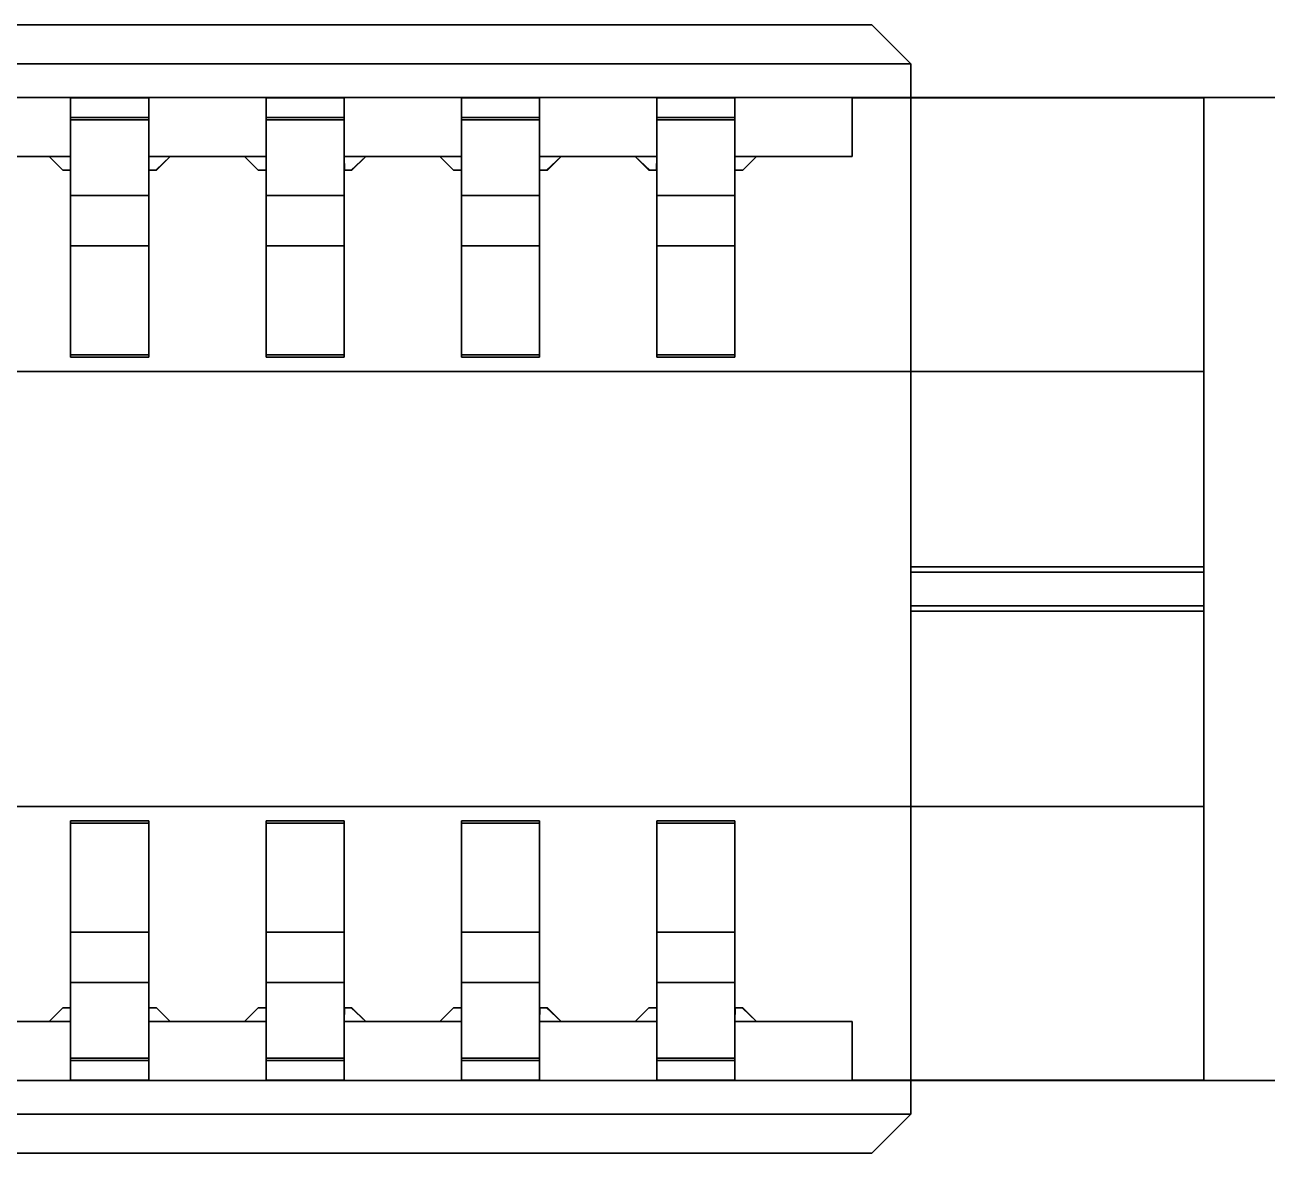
# Model space of a CAD drawing. Extents: x 468 to 804, y 295 to 621.
# Drawn here: x 594.289 to 597.468, y 425.171 to 428.057 of the extents above; entities that cross this region are included whole.
import ezdxf

# ---------------------------------------------------------------- set-up
doc = ezdxf.new("R2010")
doc.units = 0

msp = doc.modelspace()

# ---------------------------------------------------------------- linework, layer by layer
at = {"color": 7, "lineweight": 35, "ltscale": 0.235001}
for p, q in [((596.4557, 428.0573), (587.0557, 428.0573)), ((596.4557, 428.0573), (587.0557, 428.0573)), ((596.4557, 425.1705), (587.0557, 425.1705)), ((596.4557, 425.1705), (587.0557, 425.1705)), ((596.4557, 425.1705), (587.0557, 425.1705))]:
    msp.add_line(p, q, dxfattribs=at)
at = {"color": 7, "lineweight": 35, "ltscale": 0.003535}
for p, q in [((596.4557, 428.0573), (596.5557, 427.9573)), ((596.4557, 428.0573), (596.5557, 427.9573)), ((596.5557, 425.2705), (596.4557, 425.1705)), ((596.4557, 425.1705), (596.5557, 425.2705)), ((596.4557, 425.1705), (596.5557, 425.2705)), ((596.5557, 425.2705), (596.4557, 425.1705)), ((596.5557, 425.2705), (596.4557, 425.1705))]:
    msp.add_line(p, q, dxfattribs=at)
at = {"color": 7, "lineweight": 35, "ltscale": 0.239999}
for p, q in [((586.9557, 427.9573), (596.5557, 427.9573)), ((586.9557, 427.9573), (596.5557, 427.9573)), ((596.5557, 427.1705), (586.9557, 427.1705)), ((586.9557, 425.2705), (596.5557, 425.2705)), ((586.9557, 425.2705), (596.5557, 425.2705))]:
    msp.add_line(p, q, dxfattribs=at)
at = {"color": 7, "lineweight": 35, "ltscale": 0.0475}
for p, q in [((596.5557, 427.9573), (596.5557, 426.0573)), ((596.5557, 427.9573), (596.5557, 426.0573)), ((596.5557, 425.2705), (596.5557, 427.1705)), ((596.5557, 425.2705), (596.5557, 427.1705))]:
    msp.add_line(p, q, dxfattribs=at)
at = {"color": 7, "lineweight": 35}
for p, q in [((606.2557, 427.871), (577.2557, 427.871)), ((606.2557, 425.3568), (577.2557, 425.3568))]:
    msp.add_line(p, q, dxfattribs=at)
at = {"color": 7, "lineweight": 35, "ltscale": 0.004999}
for p, q in [((594.6057, 427.8705), (594.4058, 427.8705)), ((594.6057, 427.8705), (594.4058, 427.8705)), ((595.1057, 427.8705), (594.9058, 427.8705)), ((595.1057, 427.8705), (594.9058, 427.8705)), ((595.6057, 427.8705), (595.4058, 427.8705)), ((595.6057, 427.8705), (595.4058, 427.8705)), ((596.1057, 427.8705), (595.9058, 427.8705)), ((596.1057, 427.8705), (595.9058, 427.8705)), ((594.6057, 427.8205), (594.4058, 427.8205)), ((594.6057, 427.8205), (594.4058, 427.8205)), ((594.6057, 427.8144), (594.4058, 427.8144)), ((594.6057, 427.8144), (594.4058, 427.8144)), ((595.1057, 427.8205), (594.9058, 427.8205)), ((595.1057, 427.8205), (594.9058, 427.8205)), ((595.1057, 427.8144), (594.9058, 427.8144)), ((595.1057, 427.8144), (594.9058, 427.8144)), ((595.6057, 427.8205), (595.4058, 427.8205)), ((595.6057, 427.8205), (595.4058, 427.8205)), ((595.6057, 427.8144), (595.4058, 427.8144)), ((595.6057, 427.8144), (595.4058, 427.8144)), ((596.1057, 427.8205), (595.9058, 427.8205)), ((596.1057, 427.8205), (595.9058, 427.8205)), ((596.1057, 427.8144), (595.9058, 427.8144)), ((596.1057, 427.8144), (595.9058, 427.8144)), ((594.6057, 427.6205), (594.4058, 427.6205)), ((594.4058, 427.6205), (594.6057, 427.6205)), ((594.6057, 427.6205), (594.4058, 427.6205)), ((594.9058, 427.6205), (595.1057, 427.6205)), ((595.1057, 427.6205), (594.9058, 427.6205)), ((595.1057, 427.6205), (594.9058, 427.6205)), ((595.4058, 427.6205), (595.6057, 427.6205)), ((595.6057, 427.6205), (595.4058, 427.6205)), ((595.6057, 427.6205), (595.4058, 427.6205)), ((595.9058, 427.6205), (596.1057, 427.6205)), ((596.1057, 427.6205), (595.9058, 427.6205)), ((596.1057, 427.6205), (595.9058, 427.6205)), ((594.4058, 427.4922), (594.6057, 427.4922)), ((594.4058, 427.4922), (594.6057, 427.4922)), ((594.9058, 427.4922), (595.1057, 427.4922)), ((594.9058, 427.4922), (595.1057, 427.4922)), ((595.4058, 427.4922), (595.6057, 427.4922)), ((595.4058, 427.4922), (595.6057, 427.4922)), ((595.9058, 427.4922), (596.1057, 427.4922)), ((595.9058, 427.4922), (596.1057, 427.4922)), ((594.6057, 427.2127), (594.4058, 427.2127)), ((594.4058, 427.2127), (594.6057, 427.2127)), ((594.4058, 427.2127), (594.6057, 427.2127)), ((594.4058, 427.2072), (594.6057, 427.2072)), ((594.4058, 427.2072), (594.6057, 427.2072)), ((595.1057, 427.2127), (594.9058, 427.2127)), ((594.9058, 427.2127), (595.1057, 427.2127)), ((594.9058, 427.2127), (595.1057, 427.2127)), ((594.9058, 427.2072), (595.1057, 427.2072)), ((594.9058, 427.2072), (595.1057, 427.2072)), ((595.6057, 427.2127), (595.4058, 427.2127)), ((595.4058, 427.2127), (595.6057, 427.2127)), ((595.4058, 427.2127), (595.6057, 427.2127)), ((595.4058, 427.2072), (595.6057, 427.2072)), ((595.4058, 427.2072), (595.6057, 427.2072)), ((596.1057, 427.2127), (595.9058, 427.2127)), ((595.9058, 427.2127), (596.1057, 427.2127)), ((595.9058, 427.2127), (596.1057, 427.2127)), ((595.9058, 427.2072), (596.1057, 427.2072)), ((595.9058, 427.2072), (596.1057, 427.2072)), ((594.6057, 426.0205), (594.4058, 426.0205)), ((594.6057, 426.0205), (594.4058, 426.0205)), ((595.1057, 426.0205), (594.9058, 426.0205)), ((595.1057, 426.0205), (594.9058, 426.0205)), ((595.6057, 426.0205), (595.4058, 426.0205)), ((595.6057, 426.0205), (595.4058, 426.0205)), ((596.1057, 426.0205), (595.9058, 426.0205)), ((596.1057, 426.0205), (595.9058, 426.0205)), ((594.6057, 426.0151), (594.4058, 426.0151)), ((594.4058, 426.0151), (594.6057, 426.0151)), ((594.6057, 426.015), (594.4058, 426.015)), ((595.1057, 426.0151), (594.9058, 426.0151)), ((594.9058, 426.0151), (595.1057, 426.0151)), ((595.1057, 426.015), (594.9058, 426.015)), ((595.6057, 426.0151), (595.4058, 426.0151)), ((595.4058, 426.0151), (595.6057, 426.0151)), ((595.6057, 426.015), (595.4058, 426.015)), ((596.1057, 426.0151), (595.9058, 426.0151)), ((595.9058, 426.0151), (596.1057, 426.0151)), ((596.1057, 426.015), (595.9058, 426.015)), ((594.6057, 425.7356), (594.4058, 425.7356)), ((594.6057, 425.7356), (594.4058, 425.7356)), ((595.1057, 425.7356), (594.9058, 425.7356)), ((595.1057, 425.7356), (594.9058, 425.7356)), ((595.6057, 425.7356), (595.4058, 425.7356)), ((595.6057, 425.7356), (595.4058, 425.7356)), ((596.1057, 425.7356), (595.9058, 425.7356)), ((596.1057, 425.7356), (595.9058, 425.7356)), ((594.4058, 425.6073), (594.6057, 425.6073)), ((594.4058, 425.6073), (594.6057, 425.6073)), ((594.9058, 425.6073), (595.1057, 425.6073)), ((594.9058, 425.6073), (595.1057, 425.6073)), ((595.4058, 425.6073), (595.6057, 425.6073)), ((595.4058, 425.6073), (595.6057, 425.6073)), ((595.9058, 425.6073), (596.1057, 425.6073)), ((595.9058, 425.6073), (596.1057, 425.6073)), ((594.4058, 425.4134), (594.6057, 425.4134)), ((594.4058, 425.4134), (594.6057, 425.4134)), ((594.4058, 425.4073), (594.6057, 425.4073)), ((594.4058, 425.4073), (594.6057, 425.4073)), ((594.9058, 425.4134), (595.1057, 425.4134)), ((594.9058, 425.4134), (595.1057, 425.4134)), ((594.9058, 425.4073), (595.1057, 425.4073)), ((594.9058, 425.4073), (595.1057, 425.4073)), ((595.4058, 425.4134), (595.6057, 425.4134)), ((595.4058, 425.4134), (595.6057, 425.4134)), ((595.4058, 425.4073), (595.6057, 425.4073)), ((595.4058, 425.4073), (595.6057, 425.4073)), ((595.9058, 425.4134), (596.1057, 425.4134)), ((595.9058, 425.4134), (596.1057, 425.4134)), ((595.9058, 425.4073), (596.1057, 425.4073)), ((595.9058, 425.4073), (596.1057, 425.4073)), ((594.6057, 425.3573), (594.4058, 425.3573)), ((594.6057, 425.3573), (594.4058, 425.3573)), ((594.4058, 425.3573), (594.6057, 425.3573)), ((594.4058, 425.3573), (594.6057, 425.3573)), ((594.4058, 425.3573), (594.6057, 425.3573)), ((595.1057, 425.3573), (594.9058, 425.3573)), ((595.1057, 425.3573), (594.9058, 425.3573)), ((594.9058, 425.3573), (595.1057, 425.3573)), ((594.9058, 425.3573), (595.1057, 425.3573)), ((594.9058, 425.3573), (595.1057, 425.3573)), ((595.6057, 425.3573), (595.4058, 425.3573)), ((595.6057, 425.3573), (595.4058, 425.3573)), ((595.4058, 425.3573), (595.6057, 425.3573)), ((595.4058, 425.3573), (595.6057, 425.3573)), ((595.4058, 425.3573), (595.6057, 425.3573)), ((596.1057, 425.3573), (595.9058, 425.3573)), ((596.1057, 425.3573), (595.9058, 425.3573)), ((595.9058, 425.3573), (596.1057, 425.3573)), ((595.9058, 425.3573), (596.1057, 425.3573)), ((595.9058, 425.3573), (596.1057, 425.3573))]:
    msp.add_line(p, q, dxfattribs=at)
at = {"color": 7, "lineweight": 35, "ltscale": 0.00125}
for p, q in [((594.4058, 427.8705), (594.4058, 427.8205)), ((594.4058, 427.8705), (594.4058, 427.8205)), ((594.6057, 427.8705), (594.6057, 427.8205)), ((594.6057, 427.8205), (594.6057, 427.8705)), ((594.6057, 427.8205), (594.6057, 427.8705)), ((594.9058, 427.8705), (594.9058, 427.8205)), ((594.9058, 427.8705), (594.9058, 427.8205)), ((595.1057, 427.8205), (595.1057, 427.8705)), ((595.1057, 427.8705), (595.1057, 427.8205)), ((595.1057, 427.8205), (595.1057, 427.8705)), ((595.4058, 427.8705), (595.4058, 427.8205)), ((595.4058, 427.8705), (595.4058, 427.8205)), ((595.6057, 427.8205), (595.6057, 427.8705)), ((595.6057, 427.8705), (595.6057, 427.8205)), ((595.6057, 427.8205), (595.6057, 427.8705)), ((595.9058, 427.8705), (595.9058, 427.8205)), ((595.9058, 427.8705), (595.9058, 427.8205)), ((596.1057, 427.8205), (596.1057, 427.8705)), ((596.1057, 427.8705), (596.1057, 427.8205)), ((596.1057, 427.8205), (596.1057, 427.8705)), ((596.6057, 426.5705), (596.5557, 426.5705)), ((596.5557, 426.5705), (596.6057, 426.5705)), ((594.4058, 425.4073), (594.4058, 425.3573)), ((594.4058, 425.4073), (594.4058, 425.3573)), ((594.4058, 425.3573), (594.4058, 425.4073)), ((594.6057, 425.3573), (594.6057, 425.4073)), ((594.6057, 425.3573), (594.6057, 425.4073)), ((594.9058, 425.4073), (594.9058, 425.3573)), ((594.9058, 425.4073), (594.9058, 425.3573)), ((594.9058, 425.3573), (594.9058, 425.4073)), ((595.1057, 425.3573), (595.1057, 425.4073)), ((595.1057, 425.3573), (595.1057, 425.4073)), ((595.4058, 425.4073), (595.4058, 425.3573)), ((595.4058, 425.4073), (595.4058, 425.3573)), ((595.4058, 425.3573), (595.4058, 425.4073)), ((595.6057, 425.3573), (595.6057, 425.4073)), ((595.6057, 425.3573), (595.6057, 425.4073)), ((595.9058, 425.4073), (595.9058, 425.3573)), ((595.9058, 425.4073), (595.9058, 425.3573)), ((595.9058, 425.3573), (595.9058, 425.4073)), ((596.1057, 425.3573), (596.1057, 425.4073)), ((596.1057, 425.3573), (596.1057, 425.4073))]:
    msp.add_line(p, q, dxfattribs=at)
at = {"color": 7, "lineweight": 35, "ltscale": 0.003037}
for p, q in [((594.6057, 427.8705), (594.6057, 427.749)), ((594.6057, 427.8705), (594.6057, 427.749)), ((595.1057, 427.8705), (595.1057, 427.749)), ((595.1057, 427.8705), (595.1057, 427.749)), ((595.6057, 427.8705), (595.6057, 427.749)), ((595.6057, 427.8705), (595.6057, 427.749)), ((596.1057, 427.8705), (596.1057, 427.749)), ((596.1057, 427.8705), (596.1057, 427.749)), ((594.4058, 425.3573), (594.4058, 425.4788)), ((594.4058, 425.3573), (594.4058, 425.4788)), ((594.9058, 425.3573), (594.9058, 425.4788)), ((594.9058, 425.3573), (594.9058, 425.4788)), ((595.4058, 425.3573), (595.4058, 425.4788)), ((595.4058, 425.3573), (595.4058, 425.4788)), ((595.9058, 425.3573), (595.9058, 425.4788)), ((595.9058, 425.3573), (595.9058, 425.4788))]:
    msp.add_line(p, q, dxfattribs=at)
at = {"color": 7, "lineweight": 35, "ltscale": 0.00375}
for p, q in [((596.4058, 427.8705), (596.4058, 427.7205)), ((596.4058, 427.8705), (596.4058, 427.7205)), ((596.4058, 425.3573), (596.4058, 425.5073)), ((596.4058, 425.5073), (596.4058, 425.3573)), ((596.4058, 425.5073), (596.4058, 425.3573)), ((596.4058, 425.5073), (596.4058, 425.3573)), ((596.4058, 425.3573), (596.4058, 425.5073))]:
    msp.add_line(p, q, dxfattribs=at)
at = {"color": 7, "lineweight": 35, "ltscale": 0.022499}
for p, q in [((596.4058, 427.8705), (597.3057, 427.8705)), ((596.4058, 427.8705), (597.3057, 427.8705)), ((597.3057, 425.3573), (596.4058, 425.3573)), ((597.3057, 425.3573), (596.4058, 425.3573)), ((597.3057, 425.3573), (596.4058, 425.3573)), ((596.4058, 425.3573), (597.3057, 425.3573))]:
    msp.add_line(p, q, dxfattribs=at)
at = {"color": 7, "lineweight": 35, "ltscale": 0.0175}
for p, q in [((597.3057, 427.8705), (597.3057, 427.1705)), ((597.3057, 427.8705), (597.3057, 427.1705)), ((597.3057, 427.8705), (597.3057, 427.1705)), ((597.3057, 425.3573), (597.3057, 426.0573)), ((597.3057, 425.3573), (597.3057, 426.0573))]:
    msp.add_line(p, q, dxfattribs=at)
at = {"color": 7, "lineweight": 35, "ltscale": 0.00625}
for p, q in [((597.3057, 427.8705), (597.3057, 427.6205)), ((597.3057, 427.6205), (597.3057, 427.8705))]:
    msp.add_line(p, q, dxfattribs=at)
at = {"color": 7, "lineweight": 35, "ltscale": 0.005}
for p, q in [((594.4058, 427.8205), (594.4058, 427.6205)), ((594.4058, 427.8205), (594.4058, 427.6205)), ((594.6057, 427.8205), (594.6057, 427.6205)), ((594.6057, 427.8205), (594.6057, 427.6205)), ((594.9058, 427.8205), (594.9058, 427.6205)), ((594.9058, 427.8205), (594.9058, 427.6205)), ((595.1057, 427.8205), (595.1057, 427.6205)), ((595.1057, 427.8205), (595.1057, 427.6205)), ((595.4058, 427.8205), (595.4058, 427.6205)), ((595.4058, 427.8205), (595.4058, 427.6205)), ((595.6057, 427.8205), (595.6057, 427.6205)), ((595.6057, 427.8205), (595.6057, 427.6205)), ((595.9058, 427.8205), (595.9058, 427.6205)), ((595.9058, 427.8205), (595.9058, 427.6205)), ((596.1057, 427.8205), (596.1057, 427.6205)), ((596.1057, 427.8205), (596.1057, 427.6205)), ((594.4058, 425.4073), (594.4058, 425.6073)), ((594.4058, 425.4073), (594.4058, 425.6073)), ((594.6057, 425.4073), (594.6057, 425.6073)), ((594.6057, 425.4073), (594.6057, 425.6073)), ((594.9058, 425.4073), (594.9058, 425.6073)), ((594.9058, 425.4073), (594.9058, 425.6073)), ((595.1057, 425.4073), (595.1057, 425.6073)), ((595.1057, 425.4073), (595.1057, 425.6073)), ((595.4058, 425.4073), (595.4058, 425.6073)), ((595.4058, 425.4073), (595.4058, 425.6073)), ((595.6057, 425.4073), (595.6057, 425.6073)), ((595.6057, 425.4073), (595.6057, 425.6073)), ((595.9058, 425.4073), (595.9058, 425.6073)), ((595.9058, 425.4073), (595.9058, 425.6073)), ((596.1057, 425.4073), (596.1057, 425.6073)), ((596.1057, 425.4073), (596.1057, 425.6073))]:
    msp.add_line(p, q, dxfattribs=at)
at = {"color": 7, "lineweight": 35, "ltscale": 0.015179}
for p, q in [((594.4058, 427.2072), (594.4058, 427.8144)), ((594.9058, 427.2072), (594.9058, 427.8144)), ((595.4058, 427.2072), (595.4058, 427.8144)), ((595.9058, 427.2072), (595.9058, 427.8144)), ((594.6057, 426.0205), (594.6057, 425.4134)), ((595.1057, 426.0205), (595.1057, 425.4134)), ((595.6057, 426.0205), (595.6057, 425.4134)), ((596.1057, 426.0205), (596.1057, 425.4134))]:
    msp.add_line(p, q, dxfattribs=at)
at = {"color": 7, "lineweight": 35, "ltscale": 0.008055}
for p, q in [((594.4058, 427.4922), (594.4058, 427.8144)), ((594.4058, 427.4922), (594.4058, 427.8144)), ((594.6057, 427.4922), (594.6057, 427.8144)), ((594.6057, 427.4922), (594.6057, 427.8144)), ((594.9058, 427.4922), (594.9058, 427.8144)), ((594.9058, 427.4922), (594.9058, 427.8144)), ((595.1057, 427.4922), (595.1057, 427.8144)), ((595.1057, 427.4922), (595.1057, 427.8144)), ((595.4058, 427.4922), (595.4058, 427.8144)), ((595.4058, 427.4922), (595.4058, 427.8144)), ((595.6057, 427.4922), (595.6057, 427.8144)), ((595.6057, 427.4922), (595.6057, 427.8144)), ((595.9058, 427.4922), (595.9058, 427.8144)), ((595.9058, 427.4922), (595.9058, 427.8144)), ((596.1057, 427.4922), (596.1057, 427.8144)), ((596.1057, 427.4922), (596.1057, 427.8144)), ((594.4058, 425.7356), (594.4058, 425.4134)), ((594.4058, 425.7356), (594.4058, 425.4134)), ((594.6057, 425.7356), (594.6057, 425.4134)), ((594.6057, 425.7356), (594.6057, 425.4134)), ((594.9058, 425.7356), (594.9058, 425.4134)), ((594.9058, 425.7356), (594.9058, 425.4134)), ((595.1057, 425.7356), (595.1057, 425.4134)), ((595.1057, 425.7356), (595.1057, 425.4134)), ((595.4058, 425.7356), (595.4058, 425.4134)), ((595.4058, 425.7356), (595.4058, 425.4134)), ((595.6057, 425.7356), (595.6057, 425.4134)), ((595.6057, 425.7356), (595.6057, 425.4134)), ((595.9058, 425.7356), (595.9058, 425.4134)), ((595.9058, 425.7356), (595.9058, 425.4134)), ((596.1057, 425.7356), (596.1057, 425.4134)), ((596.1057, 425.7356), (596.1057, 425.4134))]:
    msp.add_line(p, q, dxfattribs=at)
at = {"color": 7, "lineweight": 35, "ltscale": 0.002503}
for p, q in [((594.6057, 427.8205), (594.6057, 427.7204)), ((595.1057, 427.8205), (595.1057, 427.7204)), ((595.6057, 427.8205), (595.6057, 427.7204)), ((596.1057, 427.8205), (596.1057, 427.7204)), ((595.9058, 425.4073), (595.9058, 425.5074))]:
    msp.add_line(p, q, dxfattribs=at)
at = {"color": 7, "lineweight": 35, "ltscale": 0.000712585}
for p, q in [((594.6057, 427.7205), (594.6057, 427.749)), ((594.6057, 427.749), (594.6057, 427.7205)), ((595.1057, 427.7205), (595.1057, 427.749)), ((595.1057, 427.749), (595.1057, 427.7205)), ((595.6057, 427.7205), (595.6057, 427.749)), ((595.6057, 427.749), (595.6057, 427.7205)), ((596.1057, 427.7205), (596.1057, 427.749)), ((596.1057, 427.749), (596.1057, 427.7205)), ((594.4058, 425.4788), (594.4058, 425.5073)), ((594.4058, 425.5073), (594.4058, 425.4788)), ((594.9058, 425.4788), (594.9058, 425.5073)), ((594.9058, 425.5073), (594.9058, 425.4788)), ((595.4058, 425.4788), (595.4058, 425.5073)), ((595.4058, 425.5073), (595.4058, 425.4788)), ((595.9058, 425.4788), (595.9058, 425.5073)), ((595.9058, 425.5073), (595.9058, 425.4788))]:
    msp.add_line(p, q, dxfattribs=at)
at = {"color": 7, "lineweight": 35, "ltscale": 0.004749}
for p, q in [((594.3507, 427.7205), (594.1608, 427.7205)), ((594.3507, 427.7205), (594.1608, 427.7205)), ((594.8507, 427.7205), (594.6608, 427.7205)), ((594.8507, 427.7205), (594.6608, 427.7205)), ((595.3507, 427.7205), (595.1608, 427.7205)), ((595.3507, 427.7205), (595.1608, 427.7205)), ((595.8507, 427.7205), (595.6608, 427.7205)), ((595.8507, 427.7205), (595.6608, 427.7205)), ((594.3507, 425.5073), (594.1608, 425.5073)), ((594.1608, 425.5073), (594.3507, 425.5073)), ((594.1608, 425.5073), (594.3507, 425.5073)), ((594.8507, 425.5073), (594.6608, 425.5073)), ((594.6608, 425.5073), (594.8507, 425.5073)), ((594.6608, 425.5073), (594.8507, 425.5073)), ((595.3507, 425.5073), (595.1608, 425.5073)), ((595.1608, 425.5073), (595.3507, 425.5073)), ((595.1608, 425.5073), (595.3507, 425.5073)), ((595.8507, 425.5073), (595.6608, 425.5073)), ((595.6608, 425.5073), (595.8507, 425.5073)), ((595.6608, 425.5073), (595.8507, 425.5073))]:
    msp.add_line(p, q, dxfattribs=at)
at = {"color": 7, "lineweight": 35, "ltscale": 0.001238}
for p, q in [((594.3507, 427.7205), (594.3857, 427.6855)), ((594.3507, 427.7205), (594.3857, 427.6855)), ((594.6257, 427.6855), (594.6608, 427.7205)), ((594.6257, 427.6855), (594.6608, 427.7205)), ((594.8507, 427.7205), (594.8857, 427.6855)), ((594.8507, 427.7205), (594.8857, 427.6855)), ((595.1257, 427.6855), (595.1608, 427.7205)), ((595.1257, 427.6855), (595.1608, 427.7205)), ((595.3507, 427.7205), (595.3857, 427.6855)), ((595.3507, 427.7205), (595.3857, 427.6855)), ((595.6257, 427.6855), (595.6608, 427.7205)), ((595.6257, 427.6855), (595.6608, 427.7205)), ((595.8507, 427.7205), (595.8857, 427.6855)), ((595.8507, 427.7205), (595.8857, 427.6855)), ((596.1257, 427.6855), (596.1608, 427.7205)), ((596.1257, 427.6855), (596.1608, 427.7205)), ((594.3857, 425.5423), (594.3507, 425.5073)), ((594.3857, 425.5423), (594.3507, 425.5073)), ((594.3857, 425.5423), (594.3507, 425.5073)), ((594.6608, 425.5073), (594.6257, 425.5423)), ((594.6608, 425.5073), (594.6257, 425.5423)), ((594.6608, 425.5073), (594.6257, 425.5423)), ((594.8857, 425.5423), (594.8507, 425.5073)), ((594.8857, 425.5423), (594.8507, 425.5073)), ((594.8857, 425.5423), (594.8507, 425.5073)), ((595.1257, 425.5423), (595.1608, 425.5073)), ((595.1608, 425.5073), (595.1257, 425.5423)), ((595.1608, 425.5073), (595.1257, 425.5423)), ((595.3857, 425.5423), (595.3507, 425.5073)), ((595.3857, 425.5423), (595.3507, 425.5073)), ((595.3857, 425.5423), (595.3507, 425.5073)), ((595.6257, 425.5423), (595.6608, 425.5073)), ((595.6608, 425.5073), (595.6257, 425.5423)), ((595.6608, 425.5073), (595.6257, 425.5423)), ((595.8857, 425.5423), (595.8507, 425.5073)), ((595.8857, 425.5423), (595.8507, 425.5073)), ((595.8857, 425.5423), (595.8507, 425.5073)), ((596.1257, 425.5423), (596.1608, 425.5073)), ((596.1608, 425.5073), (596.1257, 425.5423)), ((596.1608, 425.5073), (596.1257, 425.5423))]:
    msp.add_line(p, q, dxfattribs=at)
at = {"color": 7, "lineweight": 35, "ltscale": 0.001376}
for p, q in [((594.4058, 427.7205), (594.3507, 427.7205)), ((594.4058, 427.7205), (594.3507, 427.7205)), ((594.6608, 427.7205), (594.6057, 427.7205)), ((594.6608, 427.7205), (594.6057, 427.7205)), ((594.9058, 427.7205), (594.8507, 427.7205)), ((594.9058, 427.7205), (594.8507, 427.7205)), ((595.1608, 427.7205), (595.1057, 427.7205)), ((595.1608, 427.7205), (595.1057, 427.7205)), ((595.4058, 427.7205), (595.3507, 427.7205)), ((595.4058, 427.7205), (595.3507, 427.7205)), ((595.6608, 427.7205), (595.6057, 427.7205)), ((595.6608, 427.7205), (595.6057, 427.7205)), ((595.9058, 427.7205), (595.8507, 427.7205)), ((595.9058, 427.7205), (595.8507, 427.7205)), ((596.1608, 427.7205), (596.1057, 427.7205)), ((596.1608, 427.7205), (596.1057, 427.7205)), ((594.3507, 425.5073), (594.4058, 425.5073)), ((594.3507, 425.5073), (594.4058, 425.5073)), ((594.4058, 425.5073), (594.3507, 425.5073)), ((594.6057, 425.5073), (594.6608, 425.5073)), ((594.6057, 425.5073), (594.6608, 425.5073)), ((594.6608, 425.5073), (594.6057, 425.5073)), ((594.8507, 425.5073), (594.9058, 425.5073)), ((594.9058, 425.5073), (594.8507, 425.5073)), ((594.8507, 425.5073), (594.9058, 425.5073)), ((595.1057, 425.5073), (595.1608, 425.5073)), ((595.1608, 425.5073), (595.1057, 425.5073)), ((595.1057, 425.5073), (595.1608, 425.5073)), ((595.3507, 425.5073), (595.4058, 425.5073)), ((595.4058, 425.5073), (595.3507, 425.5073)), ((595.3507, 425.5073), (595.4058, 425.5073)), ((595.6057, 425.5073), (595.6608, 425.5073)), ((595.6608, 425.5073), (595.6057, 425.5073)), ((595.6057, 425.5073), (595.6608, 425.5073)), ((595.8507, 425.5073), (595.9058, 425.5073)), ((595.9058, 425.5073), (595.8507, 425.5073)), ((595.8507, 425.5073), (595.9058, 425.5073)), ((596.1057, 425.5073), (596.1608, 425.5073)), ((596.1608, 425.5073), (596.1057, 425.5073)), ((596.1057, 425.5073), (596.1608, 425.5073))]:
    msp.add_line(p, q, dxfattribs=at)
at = {"color": 7, "lineweight": 35, "ltscale": 0.000875177}
for p, q in [((594.6057, 427.7205), (594.6062, 427.6855)), ((595.1057, 427.7205), (595.1062, 427.6855)), ((595.9058, 427.7205), (595.9053, 427.6855)), ((595.1057, 425.5073), (595.1062, 425.5423)), ((595.6057, 425.5073), (595.6062, 425.5423)), ((596.1057, 425.5073), (596.1062, 425.5423))]:
    msp.add_line(p, q, dxfattribs=at)
at = {"color": 7, "lineweight": 35, "ltscale": 0.001271}
for p, q in [((594.6239, 427.6855), (594.6608, 427.7205)), ((595.1239, 427.6855), (595.1608, 427.7205)), ((595.1608, 427.7205), (595.1239, 427.6855)), ((595.6608, 427.7205), (595.6239, 427.6855)), ((595.8507, 427.7205), (595.8876, 427.6855)), ((595.1608, 425.5073), (595.1239, 425.5423)), ((595.6608, 425.5073), (595.6239, 425.5423)), ((596.1608, 425.5073), (596.1239, 425.5423))]:
    msp.add_line(p, q, dxfattribs=at)
at = {"color": 7, "lineweight": 35, "ltscale": 0.000875092}
for p, q in [((595.6057, 427.7205), (595.6057, 427.6855)), ((596.1057, 427.7205), (596.1057, 427.6855)), ((594.4058, 425.5073), (594.4058, 425.5423)), ((594.9058, 425.5073), (594.9058, 425.5423)), ((595.4058, 425.5073), (595.4058, 425.5423)), ((595.9058, 425.5073), (595.9058, 425.5423))]:
    msp.add_line(p, q, dxfattribs=at)
at = {"color": 7, "lineweight": 35, "ltscale": 0.006125}
for p, q in [((596.4058, 427.7205), (596.1608, 427.7205)), ((596.4058, 427.7205), (596.1608, 427.7205)), ((596.4058, 425.5073), (596.1608, 425.5073)), ((596.1608, 425.5073), (596.4058, 425.5073)), ((596.1608, 425.5073), (596.4058, 425.5073))]:
    msp.add_line(p, q, dxfattribs=at)
at = {"color": 7, "lineweight": 35, "ltscale": 0.003624}
msp.add_line((596.1608, 427.7205), (596.3057, 427.7205), dxfattribs=at)
at = {"color": 7, "lineweight": 35, "ltscale": 0.000479058}
for p, q in [((594.3722, 427.699), (594.3857, 427.6855)), ((594.8722, 427.699), (594.8857, 427.6855)), ((595.3722, 427.699), (595.3857, 427.6855))]:
    msp.add_line(p, q, dxfattribs=at)
at = {"color": 7, "lineweight": 35, "ltscale": 0.00036307}
for p, q in [((594.3857, 427.6855), (594.3755, 427.6958)), ((594.8857, 427.6855), (594.8755, 427.6958)), ((595.3857, 427.6855), (595.3755, 427.6958)), ((594.3755, 425.532), (594.3857, 425.5423)), ((594.8755, 425.532), (594.8857, 425.5423)), ((595.3755, 425.532), (595.3857, 425.5423))]:
    msp.add_line(p, q, dxfattribs=at)
at = {"color": 7, "lineweight": 35, "ltscale": 0.000500488}
for p, q in [((594.4058, 427.6855), (594.3857, 427.6855)), ((594.4058, 427.6855), (594.3857, 427.6855)), ((594.6257, 427.6855), (594.6057, 427.6855)), ((594.6257, 427.6855), (594.6057, 427.6855)), ((594.9058, 427.6855), (594.8857, 427.6855)), ((594.9058, 427.6855), (594.8857, 427.6855)), ((595.1257, 427.6855), (595.1057, 427.6855)), ((595.1257, 427.6855), (595.1057, 427.6855)), ((595.4058, 427.6855), (595.3857, 427.6855)), ((595.4058, 427.6855), (595.3857, 427.6855)), ((595.6257, 427.6855), (595.6057, 427.6855)), ((595.6257, 427.6855), (595.6057, 427.6855)), ((595.9058, 427.6855), (595.8857, 427.6855)), ((595.9058, 427.6855), (595.8857, 427.6855)), ((596.1257, 427.6855), (596.1057, 427.6855)), ((596.1257, 427.6855), (596.1057, 427.6855)), ((594.4058, 425.5423), (594.3857, 425.5423)), ((594.4058, 425.5423), (594.3857, 425.5423)), ((594.4058, 425.5423), (594.3857, 425.5423)), ((594.6257, 425.5423), (594.6057, 425.5423)), ((594.6257, 425.5423), (594.6057, 425.5423)), ((594.6257, 425.5423), (594.6057, 425.5423)), ((594.9058, 425.5423), (594.8857, 425.5423)), ((594.9058, 425.5423), (594.8857, 425.5423)), ((594.9058, 425.5423), (594.8857, 425.5423)), ((595.1257, 425.5423), (595.1057, 425.5423)), ((595.1257, 425.5423), (595.1057, 425.5423)), ((595.1257, 425.5423), (595.1057, 425.5423)), ((595.4058, 425.5423), (595.3857, 425.5423)), ((595.4058, 425.5423), (595.3857, 425.5423)), ((595.4058, 425.5423), (595.3857, 425.5423)), ((595.6257, 425.5423), (595.6057, 425.5423)), ((595.6257, 425.5423), (595.6057, 425.5423)), ((595.6257, 425.5423), (595.6057, 425.5423)), ((595.9058, 425.5423), (595.8857, 425.5423)), ((595.9058, 425.5423), (595.8857, 425.5423)), ((595.9058, 425.5423), (595.8857, 425.5423)), ((596.1257, 425.5423), (596.1057, 425.5423)), ((596.1257, 425.5423), (596.1057, 425.5423)), ((596.1257, 425.5423), (596.1057, 425.5423))]:
    msp.add_line(p, q, dxfattribs=at)
at = {"color": 7, "lineweight": 35, "ltscale": 0.001625}
for p, q in [((594.6057, 427.6855), (594.6057, 427.6205)), ((595.1057, 427.6855), (595.1057, 427.6205)), ((595.6057, 427.6855), (595.6057, 427.6205)), ((596.1057, 427.6855), (596.1057, 427.6205)), ((594.4058, 425.5423), (594.4058, 425.6073)), ((594.9058, 425.5423), (594.9058, 425.6073)), ((595.4058, 425.5423), (595.4058, 425.6073)), ((595.9058, 425.5423), (595.9058, 425.6073))]:
    msp.add_line(p, q, dxfattribs=at)
at = {"color": 7, "lineweight": 35, "ltscale": 0.000491466}
for p, q in [((595.8857, 427.6855), (595.8718, 427.6994)), ((595.8718, 425.5284), (595.8857, 425.5423))]:
    msp.add_line(p, q, dxfattribs=at)
at = {"color": 7, "lineweight": 35, "ltscale": 0.006986}
for p, q in [((594.4058, 427.4922), (594.4058, 427.2127)), ((594.6057, 427.2127), (594.6057, 427.4922)), ((594.9058, 427.4922), (594.9058, 427.2127)), ((595.1057, 427.2127), (595.1057, 427.4922)), ((595.4058, 427.4922), (595.4058, 427.2127)), ((595.6057, 427.2127), (595.6057, 427.4922)), ((595.9058, 427.4922), (595.9058, 427.2127)), ((596.1057, 427.2127), (596.1057, 427.4922)), ((594.4058, 426.015), (594.4058, 425.7356)), ((594.6057, 425.7356), (594.6057, 426.015)), ((594.9058, 426.015), (594.9058, 425.7356)), ((595.1057, 425.7356), (595.1057, 426.015)), ((595.4058, 426.015), (595.4058, 425.7356)), ((595.6057, 425.7356), (595.6057, 426.015)), ((595.9058, 426.015), (595.9058, 425.7356)), ((596.1057, 425.7356), (596.1057, 426.015))]:
    msp.add_line(p, q, dxfattribs=at)
at = {"color": 7, "lineweight": 35, "ltscale": 0.002122}
for p, q in [((594.4058, 427.4073), (594.4058, 427.4922)), ((594.6057, 427.4073), (594.6057, 427.4922)), ((594.9058, 427.4073), (594.9058, 427.4922)), ((595.1057, 427.4073), (595.1057, 427.4922)), ((595.4058, 427.4073), (595.4058, 427.4922)), ((595.6057, 427.4073), (595.6057, 427.4922)), ((595.9058, 427.4073), (595.9058, 427.4922)), ((596.1057, 427.4073), (596.1057, 427.4922)), ((594.4058, 425.8205), (594.4058, 425.7356)), ((594.6057, 425.8205), (594.6057, 425.7356)), ((594.9058, 425.8205), (594.9058, 425.7356)), ((595.1057, 425.8205), (595.1057, 425.7356)), ((595.4058, 425.8205), (595.4058, 425.7356)), ((595.6057, 425.8205), (595.6057, 425.7356)), ((595.9058, 425.8205), (595.9058, 425.7356)), ((596.1057, 425.8205), (596.1057, 425.7356))]:
    msp.add_line(p, q, dxfattribs=at)
at = {"color": 7, "lineweight": 35, "ltscale": 0.004864}
for p, q in [((594.4058, 427.2127), (594.4058, 427.4073)), ((594.6057, 427.2127), (594.6057, 427.4073)), ((594.9058, 427.2127), (594.9058, 427.4073)), ((595.1057, 427.2127), (595.1057, 427.4073)), ((595.4058, 427.2127), (595.4058, 427.4073)), ((595.6057, 427.2127), (595.6057, 427.4073)), ((595.9058, 427.2127), (595.9058, 427.4073)), ((596.1057, 427.2127), (596.1057, 427.4073)), ((594.4058, 426.015), (594.4058, 425.8205)), ((594.6057, 426.015), (594.6057, 425.8205)), ((594.9058, 426.015), (594.9058, 425.8205)), ((595.1057, 426.015), (595.1057, 425.8205)), ((595.4058, 426.015), (595.4058, 425.8205)), ((595.6057, 426.015), (595.6057, 425.8205)), ((595.9058, 426.015), (595.9058, 425.8205)), ((596.1057, 426.015), (596.1057, 425.8205))]:
    msp.add_line(p, q, dxfattribs=at)
at = {"color": 7, "lineweight": 35, "ltscale": 0.000137329}
for p, q in [((594.4058, 427.2072), (594.4058, 427.2127)), ((594.6057, 427.2072), (594.6057, 427.2127)), ((594.9058, 427.2072), (594.9058, 427.2127)), ((595.1057, 427.2072), (595.1057, 427.2127)), ((595.4058, 427.2072), (595.4058, 427.2127)), ((595.6057, 427.2072), (595.6057, 427.2127)), ((595.9058, 427.2072), (595.9058, 427.2127)), ((596.1057, 427.2072), (596.1057, 427.2127)), ((594.4058, 426.0205), (594.4058, 426.015)), ((594.6057, 426.0205), (594.6057, 426.015)), ((594.9058, 426.0205), (594.9058, 426.015)), ((595.1057, 426.0205), (595.1057, 426.015)), ((595.4058, 426.0205), (595.4058, 426.015)), ((595.6057, 426.0205), (595.6057, 426.015)), ((595.9058, 426.0205), (595.9058, 426.015)), ((596.1057, 426.0205), (596.1057, 426.015))]:
    msp.add_line(p, q, dxfattribs=at)
at = {"color": 7, "lineweight": 35, "ltscale": 0.000136566}
for p, q in [((594.4058, 427.2072), (594.4058, 427.2127)), ((594.6057, 427.2072), (594.6057, 427.2127)), ((594.9058, 427.2072), (594.9058, 427.2127)), ((595.1057, 427.2072), (595.1057, 427.2127)), ((595.4058, 427.2072), (595.4058, 427.2127)), ((595.6057, 427.2072), (595.6057, 427.2127)), ((595.9058, 427.2072), (595.9058, 427.2127)), ((596.1057, 427.2072), (596.1057, 427.2127)), ((594.4058, 426.0205), (594.4058, 426.0151)), ((594.6057, 426.0205), (594.6057, 426.0151)), ((594.9058, 426.0205), (594.9058, 426.0151)), ((595.1057, 426.0205), (595.1057, 426.0151)), ((595.4058, 426.0205), (595.4058, 426.0151)), ((595.6057, 426.0205), (595.6057, 426.0151)), ((595.9058, 426.0205), (595.9058, 426.0151)), ((596.1057, 426.0205), (596.1057, 426.0151))]:
    msp.add_line(p, q, dxfattribs=at)
at = {"color": 7, "lineweight": 35, "ltscale": 0.277499}
msp.add_line((586.2057, 427.1705), (597.3057, 427.1705), dxfattribs=at)
msp.add_line((586.2057, 427.1705), (597.3057, 427.1705), dxfattribs=at)
at = {"color": 7, "lineweight": 35, "ltscale": 0.01875}
for p, q in [((597.3057, 427.1705), (596.5557, 427.1705)), ((596.5557, 426.6705), (597.3057, 426.6705)), ((596.5557, 426.6705), (597.3057, 426.6705)), ((597.3057, 426.6573), (596.5557, 426.6573)), ((597.3057, 426.6573), (596.5557, 426.6573)), ((596.5557, 426.5705), (597.3057, 426.5705)), ((596.5557, 426.5705), (597.3057, 426.5705)), ((597.3057, 426.5705), (596.5557, 426.5705)), ((597.3057, 426.5573), (596.5557, 426.5573)), ((597.3057, 426.5573), (596.5557, 426.5573))]:
    msp.add_line(p, q, dxfattribs=at)
at = {"color": 7, "lineweight": 35, "ltscale": 0.0125}
for p, q in [((596.5557, 426.6705), (596.5557, 427.1705)), ((597.3057, 427.1705), (597.3057, 426.6705)), ((597.3057, 427.1705), (597.3057, 426.6705)), ((597.3057, 426.6705), (597.3057, 427.1705)), ((597.3057, 426.5573), (597.3057, 426.0573)), ((597.3057, 426.5573), (597.3057, 426.0573)), ((597.3057, 425.3573), (596.8057, 425.3573))]:
    msp.add_line(p, q, dxfattribs=at)
at = {"color": 7, "lineweight": 35, "ltscale": 0.0025}
for p, q in [((596.5557, 426.6705), (596.5557, 426.5705)), ((597.3057, 426.6705), (597.3057, 426.5705)), ((597.3057, 426.6705), (597.3057, 426.5705)), ((597.3057, 426.5705), (597.3057, 426.6705)), ((597.3057, 426.6573), (597.3057, 426.5573)), ((597.3057, 426.6573), (597.3057, 426.5573)), ((594.4058, 425.4073), (594.4058, 425.5073)), ((594.9058, 425.4073), (594.9058, 425.5073)), ((595.4058, 425.4073), (595.4058, 425.5073))]:
    msp.add_line(p, q, dxfattribs=at)
at = {"color": 7, "lineweight": 35, "ltscale": 0.0325}
for p, q in [((596.5557, 425.2705), (596.5557, 426.5705)), ((596.5557, 426.5705), (596.5557, 425.2705)), ((596.5557, 425.2705), (596.5557, 426.5705))]:
    msp.add_line(p, q, dxfattribs=at)
at = {"color": 7, "lineweight": 35, "ltscale": 0.253374}
msp.add_line((597.3057, 426.0573), (587.1708, 426.0573), dxfattribs=at)
msp.add_line((597.3057, 426.0573), (587.1708, 426.0573), dxfattribs=at)
at = {"color": 7, "lineweight": 35, "ltscale": 0.002501}
for p, q in [((596.3057, 425.5073), (596.4058, 425.5073)), ((596.4058, 425.5073), (596.3057, 425.5073)), ((596.4557, 425.1705), (596.3557, 425.1705)), ((596.3557, 425.1705), (596.4557, 425.1705))]:
    msp.add_line(p, q, dxfattribs=at)
at = {"color": 7, "lineweight": 35, "ltscale": 0.009999}
msp.add_line((596.4058, 425.3573), (596.8057, 425.3573), dxfattribs=at)

doc.saveas('drawing.dxf')
